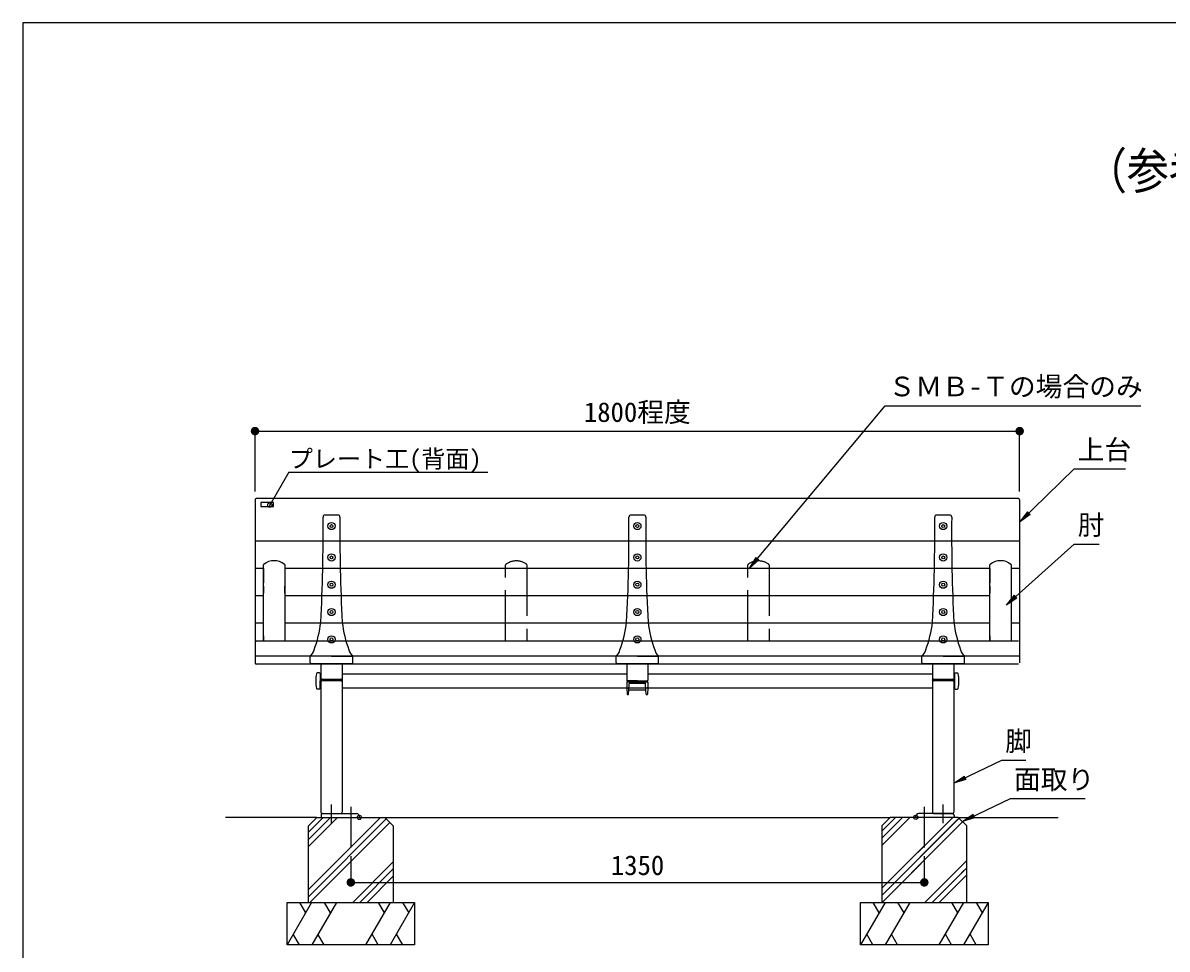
# Model space of a CAD drawing. Units: millimetres at full size, sheet at 1:20; details may follow other scales. Extents: x 38573 to 44049, y -9537 to -5803.
# Drawn here: x 38573 to 41266, y -8093 to -5913 of the extents above; entities that cross this region are included whole.
import ezdxf
from ezdxf.enums import TextEntityAlignment as Align

# ---------------------------------------------------------------- set-up
doc = ezdxf.new("R2010")
doc.units = ezdxf.units.MM
doc.header["$LTSCALE"] = 20
doc.header["$PDMODE"] = 32
doc.header["$PDSIZE"] = 10
doc.linetypes.add('DASHED', pattern=[7.5, 6, -1.5])
for name, color, linetype, lineweight in [('_0-0_', 7, 'Continuous', 25), ('寸法', 1, 'Continuous', 25), ('本体', 7, 'Continuous', 25)]:
    doc.layers.add(name, color=color, linetype=linetype, lineweight=lineweight)
doc.layers.add('Defpoints_3', color=7, linetype='Continuous')
doc.styles.add('ＭＳ ゴシック', font='')
doc.styles.add('ＭＳ Ｐゴシック', font='')
doc.styles.get('ＭＳ ゴシック').set_extended_font_data('MS Gothic')
doc.styles.get('ＭＳ Ｐゴシック').set_extended_font_data('MS PGothic')

# ---------------------------------------------------------------- blocks, each defined once
blk = doc.blocks.new('filled_dot')
at = {"color": 0, "linetype": 'Continuous', "lineweight": -2, "const_width": 1.25}
blk.add_lwpolyline([(-0.625, 0, 1), (0.625, 0, 1)], format="xyb", close=True, dxfattribs=at)

msp = doc.modelspace()

# ---------------------------------------------------------------- hatches: boundary and pattern name
at = {"layer": '_0-0_'}
for points in [[(40919.05, -7087.79), (40937.21, -7063.45), (40943.85, -7070.25)], [(40282.34, -7196.89), (40297.93, -7170.82), (40305.22, -7176.91)], [(40887.21, -7283.52), (40906.38, -7259.96), (40912.72, -7267.04)], [(40764.05, -7702.62), (40789.05, -7685.38), (40793.15, -7693.95)], [(40784.57, -7792.74), (40809.57, -7775.5), (40813.68, -7784.07)]]:
    msp.add_hatch(color=1, dxfattribs=at).paths.add_polyline_path(points)

# ---------------------------------------------------------------- linework, layer by layer
for p, q in [((39119.05, -7035.47), (39119.05, -7419.28)), ((40916.05, -7032.47), (39122.05, -7032.47)), ((40919.05, -7035.47), (40919.05, -7419.28)), ((39314.04, -7071.16), (39284.05, -7071.16)), ((40034.04, -7071.16), (40004.05, -7071.16)), ((40754.04, -7071.16), (40724.05, -7071.16)), ((40919.05, -7132.5), (39119.05, -7132.5)), ((39139.05, -7193.88), (39139.05, -7188.76)), ((39189.05, -7188.76), (39189.05, -7193.88)), ((40849.05, -7193.88), (40849.05, -7188.76)), ((40899.05, -7188.76), (40899.05, -7193.88)), ((39139.05, -7196.89), (39119.05, -7196.89)), ((39139.05, -7197.1), (39139.05, -7193.88)), ((39139.05, -7197.1), (39139.05, -7230.74)), ((39189.05, -7193.88), (39189.05, -7195.88)), ((40849.05, -7196.89), (39189.05, -7196.89)), ((39189.05, -7197.1), (39189.05, -7228.45)), ((39189.05, -7197.34), (39189.05, -7197.1)), ((39709.05, -7197.1), (39709.05, -7193.88)), ((39759.05, -7193.88), (39759.05, -7195.88)), ((40849.05, -7197.1), (40849.05, -7193.88)), ((40849.05, -7197.1), (40849.05, -7230.74)), ((40899.05, -7193.88), (40899.05, -7195.88)), ((40919.05, -7196.89), (40899.05, -7196.89)), ((40899.05, -7197.1), (40899.05, -7228.45)), ((39139.05, -7236.96), (39139.05, -7230.74)), ((39189.05, -7228.45), (39189.05, -7230.74)), ((39189.05, -7230.74), (39189.05, -7236.96)), ((40849.05, -7236.96), (40849.05, -7230.74)), ((40899.05, -7228.45), (40899.05, -7230.74)), ((40899.05, -7230.74), (40899.05, -7236.96)), ((39139.05, -7261.09), (39119.05, -7261.09)), ((40849.05, -7261.09), (39189.05, -7261.09)), ((39139.05, -7325.39), (39119.05, -7325.39)), ((40849.05, -7325.39), (39189.05, -7325.39)), ((40919.05, -7325.39), (40899.05, -7325.39)), ((40916.05, -7368.29), (39122.05, -7368.29)), ((40919.05, -7403.29), (39119.05, -7403.29)), ((39249.05, -7418.56), (39249.05, -7403.79)), ((39299.05, -7403.29), (39249.55, -7403.29)), ((39299.05, -7403.29), (39348.55, -7403.29)), ((39349.05, -7418.56), (39349.05, -7403.79)), ((39969.05, -7418.56), (39969.05, -7403.79)), ((40019.05, -7403.29), (39969.55, -7403.29)), ((40019.05, -7403.29), (40068.55, -7403.29)), ((40069.05, -7418.56), (40069.05, -7403.79)), ((40689.05, -7418.56), (40689.05, -7403.79)), ((40739.05, -7403.29), (40689.55, -7403.29)), ((40739.05, -7403.29), (40788.55, -7403.29)), ((40789.05, -7418.56), (40789.05, -7403.79)), ((40916.05, -7422.28), (39122.05, -7422.28)), ((39346.05, -7421.56), (39252.05, -7421.56)), ((39274.05, -7421.56), (39274.05, -7459.72)), ((39324.05, -7421.56), (39324.05, -7459.74)), ((40066.05, -7421.56), (39972.05, -7421.56)), ((39994.05, -7421.56), (39994.05, -7459.74)), ((40044.05, -7421.56), (40044.05, -7459.74)), ((40786.05, -7421.56), (40692.05, -7421.56)), ((40714.05, -7421.56), (40714.05, -7459.72)), ((40764.05, -7421.56), (40764.05, -7459.74)), ((39270.55, -7442.74), (39265.53, -7442.74)), ((39272.05, -7444.24), (39272.05, -7461.74)), ((39272.05, -7444.74), (39272.05, -7478.74)), ((39272.05, -7444.74), (39273.55, -7444.74)), ((39273.55, -7444.74), (39274.05, -7444.74)), ((39274.05, -7459.72), (39274.05, -7458.72)), ((39274.05, -7460.48), (39274.05, -7770.24)), ((39277.05, -7457.48), (39321.05, -7457.48)), ((39324.05, -7444.74), (39994.05, -7444.74)), ((39324.05, -7458.72), (39324.05, -7459.72)), ((39324.05, -7460.48), (39324.05, -7770.24)), ((40044.05, -7444.74), (40714.05, -7444.74)), ((40714.05, -7459.72), (40714.05, -7458.72)), ((40714.05, -7460.48), (40714.05, -7770.24)), ((40717.05, -7457.48), (40761.05, -7457.48)), ((40764.55, -7444.74), (40764.05, -7444.74)), ((40764.05, -7458.72), (40764.05, -7459.72)), ((40764.05, -7460.48), (40764.05, -7770.24)), ((40766.05, -7444.74), (40764.55, -7444.74)), ((40766.05, -7444.24), (40766.05, -7461.74)), ((40766.05, -7444.74), (40766.05, -7478.74)), ((40767.55, -7442.74), (40772.56, -7442.74)), ((39270.55, -7480.74), (39265.53, -7480.74)), ((39272.05, -7479.24), (39272.05, -7461.74)), ((39272.05, -7478.74), (39273.55, -7478.74)), ((39273.55, -7478.73), (39274.05, -7478.73)), ((39299.05, -7461.72), (39276.05, -7461.72)), ((39322.05, -7461.72), (39299.05, -7461.72)), ((39994.53, -7478.74), (39324.05, -7478.74)), ((39994.54, -7479), (39995, -7492.77)), ((39995.54, -7477.97), (40042.52, -7477.97)), ((40019.05, -7461.74), (39996.05, -7461.74)), ((39998.57, -7492.78), (39998.93, -7483.2)), ((39999.93, -7482.24), (40038.13, -7482.24)), ((40019.05, -7461.74), (40042.05, -7461.74)), ((40039.49, -7492.78), (40039.13, -7483.2)), ((40043.52, -7479), (40043.06, -7492.77)), ((40714.05, -7478.74), (40043.53, -7478.74)), ((40739.05, -7461.72), (40716.05, -7461.72)), ((40762.05, -7461.72), (40739.05, -7461.72)), ((40764.55, -7478.73), (40764.05, -7478.73)), ((40766.05, -7478.74), (40764.55, -7478.74)), ((40766.05, -7479.24), (40766.05, -7461.74)), ((40767.55, -7480.74), (40772.56, -7480.74)), ((39997.57, -7493.74), (39996, -7493.74)), ((40040.49, -7493.74), (40042.06, -7493.74)), ((39299.05, -7796.53), (39299.05, -7752.18)), ((40739.05, -7796.53), (40739.05, -7752.18)), ((39264.57, -7782.76), (39049.17, -7782.76)), ((39244.57, -7851.54), (39313.35, -7782.76)), ((39244.57, -7834.7), (39296.51, -7782.76)), ((39244.57, -7817.86), (39279.67, -7782.76)), ((39244.57, -7952.57), (39414.38, -7782.76)), ((39274.57, -7778.26), (39274.57, -7782.76)), ((39274.57, -7782.76), (39364.57, -7782.76)), ((39274.57, -7782.76), (39364.57, -7782.76)), ((39277.05, -7773.24), (39321.05, -7773.24)), ((39279.57, -7773.26), (39358.43, -7773.26)), ((39344.57, -7757.88), (39344.57, -7853.86)), ((39364.57, -7780.46), (39363.11, -7776.52)), ((39364.57, -7782.76), (39364.57, -7780.46)), ((39424.57, -7782.76), (40614.57, -7782.74)), ((40594.57, -7848.56), (40660.39, -7782.74)), ((40594.57, -7831.72), (40643.55, -7782.74)), ((40594.57, -7814.89), (40626.71, -7782.74)), ((40594.57, -7949.59), (40761.42, -7782.74)), ((40606.29, -7836.84), (40660.39, -7782.74)), ((40609.33, -7816.96), (40643.55, -7782.74)), ((40612.38, -7797.08), (40626.71, -7782.74)), ((40630.74, -7913.42), (40761.42, -7782.74)), ((40647.58, -7913.42), (40776.41, -7784.59)), ((40674.57, -7780.44), (40676.03, -7776.51)), ((40759.57, -7773.24), (40680.72, -7773.24)), ((40694.57, -7757.88), (40694.57, -7853.86)), ((40717.05, -7773.24), (40761.05, -7773.24)), ((40764.57, -7778.24), (40764.57, -7782.74)), ((40774.57, -7782.74), (41009.59, -7782.74)), ((39244.57, -7969.4), (39427.89, -7786.08)), ((39248.05, -7982.76), (39436.31, -7794.5)), ((40594.57, -7966.43), (40775.34, -7785.65)), ((40595.09, -7982.74), (40778.88, -7798.96)), ((40664.42, -7913.42), (40784.83, -7793)), ((39349.08, -7982.76), (39444.57, -7887.27)), ((40696.12, -7982.74), (40794.57, -7884.29)), ((40765.45, -7913.42), (40794.57, -7884.29)), ((39365.92, -7982.76), (39444.57, -7904.11)), ((40712.96, -7982.74), (40794.57, -7901.13)), ((40729.8, -7982.74), (40794.57, -7917.97)), ((40782.29, -7913.42), (40794.57, -7901.13)), ((39382.76, -7982.76), (39444.57, -7920.95)), ((39252.31, -7982.76), (39194.57, -8082.76)), ((39194.57, -7982.76), (39494.57, -7982.76)), ((39194.57, -8082.76), (39194.57, -7982.76)), ((39223.44, -7982.76), (39237.87, -8007.76)), ((39310.46, -7982.76), (39252.73, -8082.76)), ((39281.6, -7982.76), (39296.03, -8007.76)), ((39436.84, -7982.76), (39379.1, -8082.76)), ((39408.6, -7982.76), (39423.04, -8007.76)), ((39494.57, -7982.76), (39436.84, -8082.76)), ((39466.34, -7982.76), (39480.77, -8007.76)), ((39494.57, -7982.76), (39494.57, -8082.76)), ((40602.31, -7982.74), (40544.57, -8082.74)), ((40544.57, -7982.74), (40844.57, -7982.74)), ((40544.57, -8082.74), (40544.57, -7982.74)), ((40573.44, -7982.74), (40587.87, -8007.74)), ((40660.46, -7982.74), (40602.73, -8082.74)), ((40631.6, -7982.74), (40646.03, -8007.74)), ((40786.84, -7982.74), (40729.1, -8082.74)), ((40758.6, -7982.74), (40773.04, -8007.74)), ((40844.57, -7982.74), (40786.84, -8082.74)), ((40816.34, -7982.74), (40830.77, -8007.74)), ((40844.57, -7982.74), (40844.57, -8082.74)), ((39223.52, -8082.76), (39209.09, -8057.76)), ((39281.68, -8082.76), (39267.25, -8057.76)), ((39408.87, -8082.76), (39394.43, -8057.76)), ((39466.6, -8082.76), (39452.17, -8057.76)), ((40573.52, -8082.74), (40559.09, -8057.74)), ((40631.68, -8082.74), (40617.25, -8057.74)), ((40758.87, -8082.74), (40744.43, -8057.74)), ((40816.6, -8082.74), (40802.17, -8057.74)), ((39494.57, -8082.76), (39194.57, -8082.76)), ((40844.57, -8082.74), (40544.57, -8082.74))]:
    msp.add_line(p, q, dxfattribs=at)
at = {"layer": '_0-0_', "linetype": 'DASHED'}
for p, q in [((39709.05, -7368.29), (39709.05, -7188.76)), ((39759.05, -7188.7), (39759.05, -7368.29)), ((40279.05, -7368.29), (40279.05, -7188.76)), ((40329.05, -7188.7), (40329.05, -7368.29)), ((39994.06, -7464.77), (39994.54, -7479)), ((39995.06, -7463.74), (40043.03, -7463.74)), ((39998.93, -7483.2), (39999.49, -7468.2)), ((40000.49, -7467.24), (40037.57, -7467.24)), ((40039.13, -7483.2), (40038.57, -7468.2)), ((40044, -7464.77), (40043.52, -7479))]:
    msp.add_line(p, q, dxfattribs=at)
at = {"layer": '_0-0_', "color": 6}
msp.add_lwpolyline([(44048.77, -5913.06), (38572.52, -5913.06), (38572.52, -9536.69), (44048.77, -9536.69)], close=True, dxfattribs=at)
at = {"layer": '_0-0_', "color": 1}
for points in [[(40282.34, -7196.89), (40602.22, -6813.93), (41204.42, -6813.93)], [(40919.05, -7087.79), (41047.62, -6962.47), (41168.22, -6962.47)], [(40887.21, -7283.52), (41047.62, -7139.77), (41105.97, -7139.77)], [(40764.05, -7702.62), (40877.11, -7648.45), (40933.66, -7648.45)], [(40784.57, -7792.74), (40897.63, -7738.57), (41073.58, -7738.57)]]:
    msp.add_lwpolyline(points, dxfattribs=at)
at = {"layer": '_0-0_', "color": 1, "lineweight": 13}
for points in [[(40919.05, -7087.79), (40937.21, -7063.45), (40943.85, -7070.25)], [(40282.34, -7196.89), (40297.93, -7170.82), (40305.22, -7176.91)], [(40887.21, -7283.52), (40906.38, -7259.96), (40912.72, -7267.04)], [(40764.05, -7702.62), (40789.05, -7685.38), (40793.15, -7693.95)], [(40784.57, -7792.74), (40809.57, -7775.5), (40813.68, -7784.07)]]:
    msp.add_lwpolyline(points, close=True, dxfattribs=at)
at = {"layer": '_0-0_'}
for points in [[(39139.03, -7197.39), (39139.03, -7197.82), (39139.03, -7199.4), (39139.03, -7201.13), (39139.03, -7203.42), (39139.03, -7206.44), (39139.04, -7210.33), (39139.04, -7213.93), (39139.04, -7218.14), (39139.05, -7222.99), (39139.05, -7228.45)], [(39139.05, -7230.74), (39139.05, -7217.71), (39139.05, -7204.67), (39139.05, -7195.9)], [(39189.05, -7195.9), (39189.05, -7204.67), (39189.05, -7217.71), (39189.05, -7230.74)], [(40849.05, -7230.74), (40849.05, -7217.71), (40849.05, -7204.67), (40849.05, -7195.9)], [(40899.05, -7195.9), (40899.05, -7204.67), (40899.05, -7217.71), (40899.05, -7230.74)], [(39139.05, -7368.29), (39139.05, -7363.41), (39139.05, -7338.6), (39139.05, -7313.51), (39139.05, -7288.19), (39139.05, -7262.65), (39139.05, -7236.96), (39139.05, -7236.96)], [(39139.05, -7238.31), (39139.05, -7246.23), (39139.05, -7254.63), (39139.05, -7254.96)], [(39189.05, -7236.96), (39189.05, -7236.96), (39189.05, -7262.65), (39189.05, -7288.17), (39189.05, -7313.51), (39189.05, -7338.58), (39189.05, -7363.41), (39189.05, -7368.29)], [(39189.05, -7254.8), (39189.05, -7254.34), (39189.05, -7246.07), (39189.05, -7238.32)], [(40849.05, -7368.29), (40849.05, -7363.41), (40849.05, -7338.6), (40849.05, -7313.51), (40849.05, -7288.19), (40849.05, -7262.65), (40849.05, -7236.96), (40849.05, -7236.96)], [(40849.05, -7238.31), (40849.05, -7246.23), (40849.05, -7254.63), (40849.05, -7254.96)], [(40899.05, -7236.96), (40899.05, -7236.96), (40899.05, -7262.65), (40899.05, -7288.17), (40899.05, -7313.51), (40899.05, -7338.58), (40899.05, -7363.41), (40899.05, -7368.29)], [(39139.05, -7355.62), (39139.05, -7356.72), (39139.05, -7368.29)], [(40849.05, -7355.62), (40849.05, -7356.72), (40849.05, -7368.29)], [(39244.57, -7982.76), (39244.57, -7802.76), (39264.57, -7782.76), (39424.57, -7782.76), (39444.57, -7802.76), (39444.57, -7982.76)], [(40794.57, -7982.74), (40794.57, -7802.74), (40774.57, -7782.74), (40614.57, -7782.74), (40594.57, -7802.74), (40594.57, -7982.74)]]:
    msp.add_lwpolyline(points, dxfattribs=at)
for centre, radius in [((39299.05, -7097.16), 8.5), ((39299.05, -7097.16), 3.5), ((40019.05, -7097.16), 8.5), ((40019.05, -7097.16), 3.5), ((40739.05, -7097.16), 8.5), ((40739.05, -7097.16), 3.5), ((39299.05, -7170.91), 8.5), ((40019.05, -7170.91), 8.5), ((40739.05, -7170.91), 8.5), ((39299.05, -7170.91), 3.5), ((40019.05, -7170.91), 3.5), ((40739.05, -7170.91), 3.5), ((39299.05, -7235.2), 8.5), ((39299.05, -7235.2), 3.5), ((40019.05, -7235.2), 8.5), ((40019.05, -7235.2), 3.5), ((40739.05, -7235.2), 8.5), ((40739.05, -7235.2), 3.5), ((39299.05, -7299.5), 8.5), ((39299.05, -7299.5), 3.5), ((40019.05, -7299.5), 8.5), ((40019.05, -7299.5), 3.5), ((40739.05, -7299.5), 8.5), ((40739.05, -7299.5), 3.5), ((39299.05, -7363.79), 8.5), ((39299.05, -7363.79), 3.5), ((40019.05, -7363.79), 8.5), ((40019.05, -7363.79), 3.5), ((40739.05, -7363.79), 8.5), ((40739.05, -7363.79), 3.5)]:
    msp.add_circle(centre, radius, dxfattribs=at)
for centre, radius, start, end in [((39122.05, -7035.47), 3, 90, 180), ((40916.05, -7035.47), 3, 360, 90), ((35279.26, -7116.33), 4000, 357.03292, 0.57459), ((39284.05, -7076.16), 5, 90, 180.57459), ((39314.04, -7076.16), 5, 359.42541, 90), ((43318.84, -7116.33), 4000, 179.42541, 182.96708), ((35999.26, -7116.33), 4000, 357.03292, 0.57459), ((40004.05, -7076.16), 5, 90, 180.57459), ((40034.04, -7076.16), 5, 359.42541, 90), ((44038.84, -7116.33), 4000, 179.42541, 182.96708), ((36719.26, -7116.33), 4000, 357.03292, 0.57459), ((40724.05, -7076.16), 5, 90, 180.57459), ((40754.04, -7076.16), 5, 359.42541, 90), ((44758.84, -7116.33), 4000, 179.42541, 182.96708), ((39141.05, -7188.76), 2, 126.69125, 179.99968), ((39141.05, -7188.74), 2, 128.02062, 178.99698), ((39164.06, -7217.53), 38.85, 90.01365, 129.02784), ((39164.03, -7217.54), 38.87, 50.97782, 89.98069), ((39187.05, -7188.76), 2, 0.00032, 53.30875), ((39187.05, -7188.74), 2, 1.00302, 51.89235), ((40851.05, -7188.76), 2, 126.69125, 179.99968), ((40851.05, -7188.74), 2, 128.02062, 178.99698), ((40874.06, -7217.53), 38.85, 90.01365, 129.02784), ((40874.03, -7217.54), 38.87, 50.97782, 89.98069), ((40897.05, -7188.76), 2, 0.00032, 53.30875), ((40897.05, -7188.74), 2, 1.00302, 51.89235), ((39140.29, -7197.28), 1.26, 172.01064, 185.33039), ((38967.38, -7284.31), 309, 340.22989, 352.73613), ((39630.72, -7284.31), 309, 187.26387, 199.77011), ((39687.38, -7284.31), 309, 340.22989, 352.73613), ((40350.72, -7284.31), 309, 187.26387, 199.77011), ((40407.38, -7284.31), 309, 340.22989, 352.73613), ((41070.72, -7284.31), 309, 187.26387, 199.77011), ((39122.05, -7371.29), 3, 90, 180), ((39226.94, -7380.07), 32.42, 312.9854, 344.34033), ((39249.55, -7403.79), 0.5, 90, 180), ((39371.15, -7380.07), 32.42, 195.65967, 227.0146), ((39348.55, -7403.79), 0.5, 360, 90), ((39946.94, -7380.07), 32.42, 312.9854, 344.34033), ((39969.55, -7403.79), 0.5, 90, 180), ((40091.15, -7380.07), 32.42, 195.65967, 227.0146), ((40068.55, -7403.79), 0.5, 360, 90), ((40666.94, -7380.07), 32.42, 312.9854, 344.34033), ((40689.55, -7403.79), 0.5, 90, 180), ((40811.15, -7380.07), 32.42, 195.65967, 227.0146), ((40788.55, -7403.79), 0.5, 360, 90), ((39122.05, -7419.28), 3, 180, 270), ((39252.05, -7418.56), 3, 180, 270), ((39346.05, -7418.56), 3, 270, 360), ((39972.05, -7418.56), 3, 180, 270), ((40066.05, -7418.56), 3, 270, 360), ((40692.05, -7418.56), 3, 180, 270), ((40786.05, -7418.56), 3, 270, 360), ((39362.05, -7461.74), 100, 170.0104, 189.9896), ((39265.53, -7444.74), 2, 90, 170.0104), ((39270.55, -7444.24), 1.5, 360, 90), ((39277.05, -7460.48), 3, 90, 180), ((39276.05, -7459.72), 2, 180, 270), ((39321.05, -7460.48), 3, 360, 90), ((39322.05, -7459.72), 2, 270, 0), ((39996.05, -7459.74), 2, 180, 270), ((40042.05, -7459.74), 2, 270, 360), ((40717.05, -7460.48), 3, 90, 180), ((40716.05, -7459.72), 2, 180, 270), ((40761.05, -7460.48), 3, 360, 90), ((40762.05, -7459.72), 2, 270, 0), ((40767.55, -7444.24), 1.5, 90, 180), ((40772.56, -7444.74), 2, 9.9896, 90), ((40676.05, -7461.74), 100, 350.0104, 9.9896), ((39265.53, -7478.74), 2, 189.9896, 270), ((39270.55, -7479.24), 1.5, 270, 0), ((39995.54, -7478.97), 1, 90, 181.90915), ((39999.93, -7483.24), 1, 90, 177.83892), ((40038.13, -7483.24), 1, 2.16108, 90), ((40042.52, -7478.97), 1, 358.09085, 90), ((40767.55, -7479.24), 1.5, 180, 270), ((40772.56, -7478.74), 2, 270, 350.0104), ((39996, -7492.74), 1, 181.90915, 270), ((39997.57, -7492.74), 1, 270, 357.83892), ((40040.49, -7492.74), 1, 182.16108, 270), ((40042.06, -7492.74), 1, 270, 358.09085), ((39277.05, -7770.24), 3, 180, 270), ((39279.57, -7778.26), 5, 90, 180), ((39321.05, -7770.24), 3, 270, 0), ((39358.43, -7778.26), 5, 20.31605, 90), ((40680.72, -7778.24), 5, 90, 159.68395), ((40717.05, -7770.24), 3, 180, 270), ((40759.57, -7778.24), 5, 0, 90), ((40761.05, -7770.24), 3, 270, 0)]:
    msp.add_arc(centre, radius, start, end, dxfattribs=at)
at = {"layer": '_0-0_', "linetype": 'DASHED'}
for centre, radius, start, end in [((39711.05, -7188.76), 2, 126.69093, 180), ((39734.06, -7219.65), 40.52, 53.14777, 126.69093), ((39757.33, -7188.6), 1.72, 356.77794, 53.14777), ((40281.05, -7188.76), 2, 126.69093, 180), ((40304.06, -7219.65), 40.52, 53.14777, 126.69093), ((40327.33, -7188.6), 1.72, 356.77794, 53.14777), ((39995.06, -7464.74), 1, 90, 181.90915), ((40000.49, -7468.24), 1, 90, 177.83892), ((40037.57, -7468.24), 1, 2.16108, 90), ((40043, -7464.74), 1, 358.09085, 90)]:
    msp.add_arc(centre, radius, start, end, dxfattribs=at)
at = {"layer": '_0-0_'}
msp.add_point((39364.57, -7782.76), dxfattribs=at)
at = {"layer": 'Defpoints_3'}
msp.add_point((40674.57, -7782.74), dxfattribs=at)
at = {"layer": '寸法'}
for p, q in [((39119.05, -6873.75), (40919.05, -6873.75)), ((39119.05, -7015.47), (39119.05, -6873.75)), ((40919.05, -7015.47), (40919.05, -6873.75)), ((39198.53, -6970.46), (39153.84, -7047.86)), ((39198.53, -6970.46), (39666.95, -6970.46)), ((39344.57, -7873.88), (39344.57, -7935.8)), ((40694.57, -7873.86), (40694.57, -7935.8)), ((39344.57, -7935.8), (40694.57, -7935.8))]:
    msp.add_line(p, q, dxfattribs=at)
at = {"layer": '本体'}
for p, q in [((39162.82, -7041.35), (39132.82, -7041.35)), ((39132.82, -7041.35), (39132.82, -7051.35)), ((39132.82, -7051.35), (39162.82, -7051.35)), ((39162.82, -7051.35), (39162.82, -7041.35))]:
    msp.add_line(p, q, dxfattribs=at)
msp.add_point((39153.84, -7047.86), dxfattribs=at)

# ---------------------------------------------------------------- block references
at = {"layer": '寸法', "xscale": 8, "yscale": 8}
for p in [(39119.05, -6873.75), (39344.57, -7935.8)]:
    msp.add_blockref('filled_dot', p, dxfattribs=at)
at = {"layer": '寸法', "xscale": 8, "yscale": 8, "rotation": 180}
for p in [(40919.05, -6873.75), (40694.57, -7935.8)]:
    msp.add_blockref('filled_dot', p, dxfattribs=at)

# ---------------------------------------------------------------- texts
at = {"layer": '_0-0_', "style": 'ＭＳ Ｐゴシック', "width": 0.85}
msp.add_text('（参考図)', height=85.04, dxfattribs=at).set_placement((41073.03, -6329.09), align=Align.BOTTOM_LEFT)
at = {"layer": '_0-0_', "color": 3, "style": 'ＭＳ ゴシック'}
for s, p in [('ＳＭＢ-Ｔの場合のみ', (40610.32, -6805.66)), ('上台', (41055.72, -6954.2)), ('肘', (41055.72, -7131.49)), ('脚', (40885.21, -7640.18)), ('面取り', (40905.73, -7730.3))]:
    msp.add_text(s, height=46.19, dxfattribs=at).set_placement(p, align=Align.BOTTOM_LEFT)
at = {"layer": '寸法', "style": 'ＭＳ ゴシック'}
for s, p in [('1800程度', (40019.04, -6865.93)), ('1350', (40019.54, -7932.3))]:
    msp.add_text(s, height=46.19, dxfattribs=at).set_placement(p, align=Align.BOTTOM_CENTER)
at = {"layer": '寸法', "color": 3, "style": 'ＭＳ ゴシック'}
msp.add_text('プレート工(背面)', height=41.57, dxfattribs=at).set_placement((39198.53, -6972.24), align=Align.BOTTOM_LEFT)

doc.saveas('drawing.dxf')
